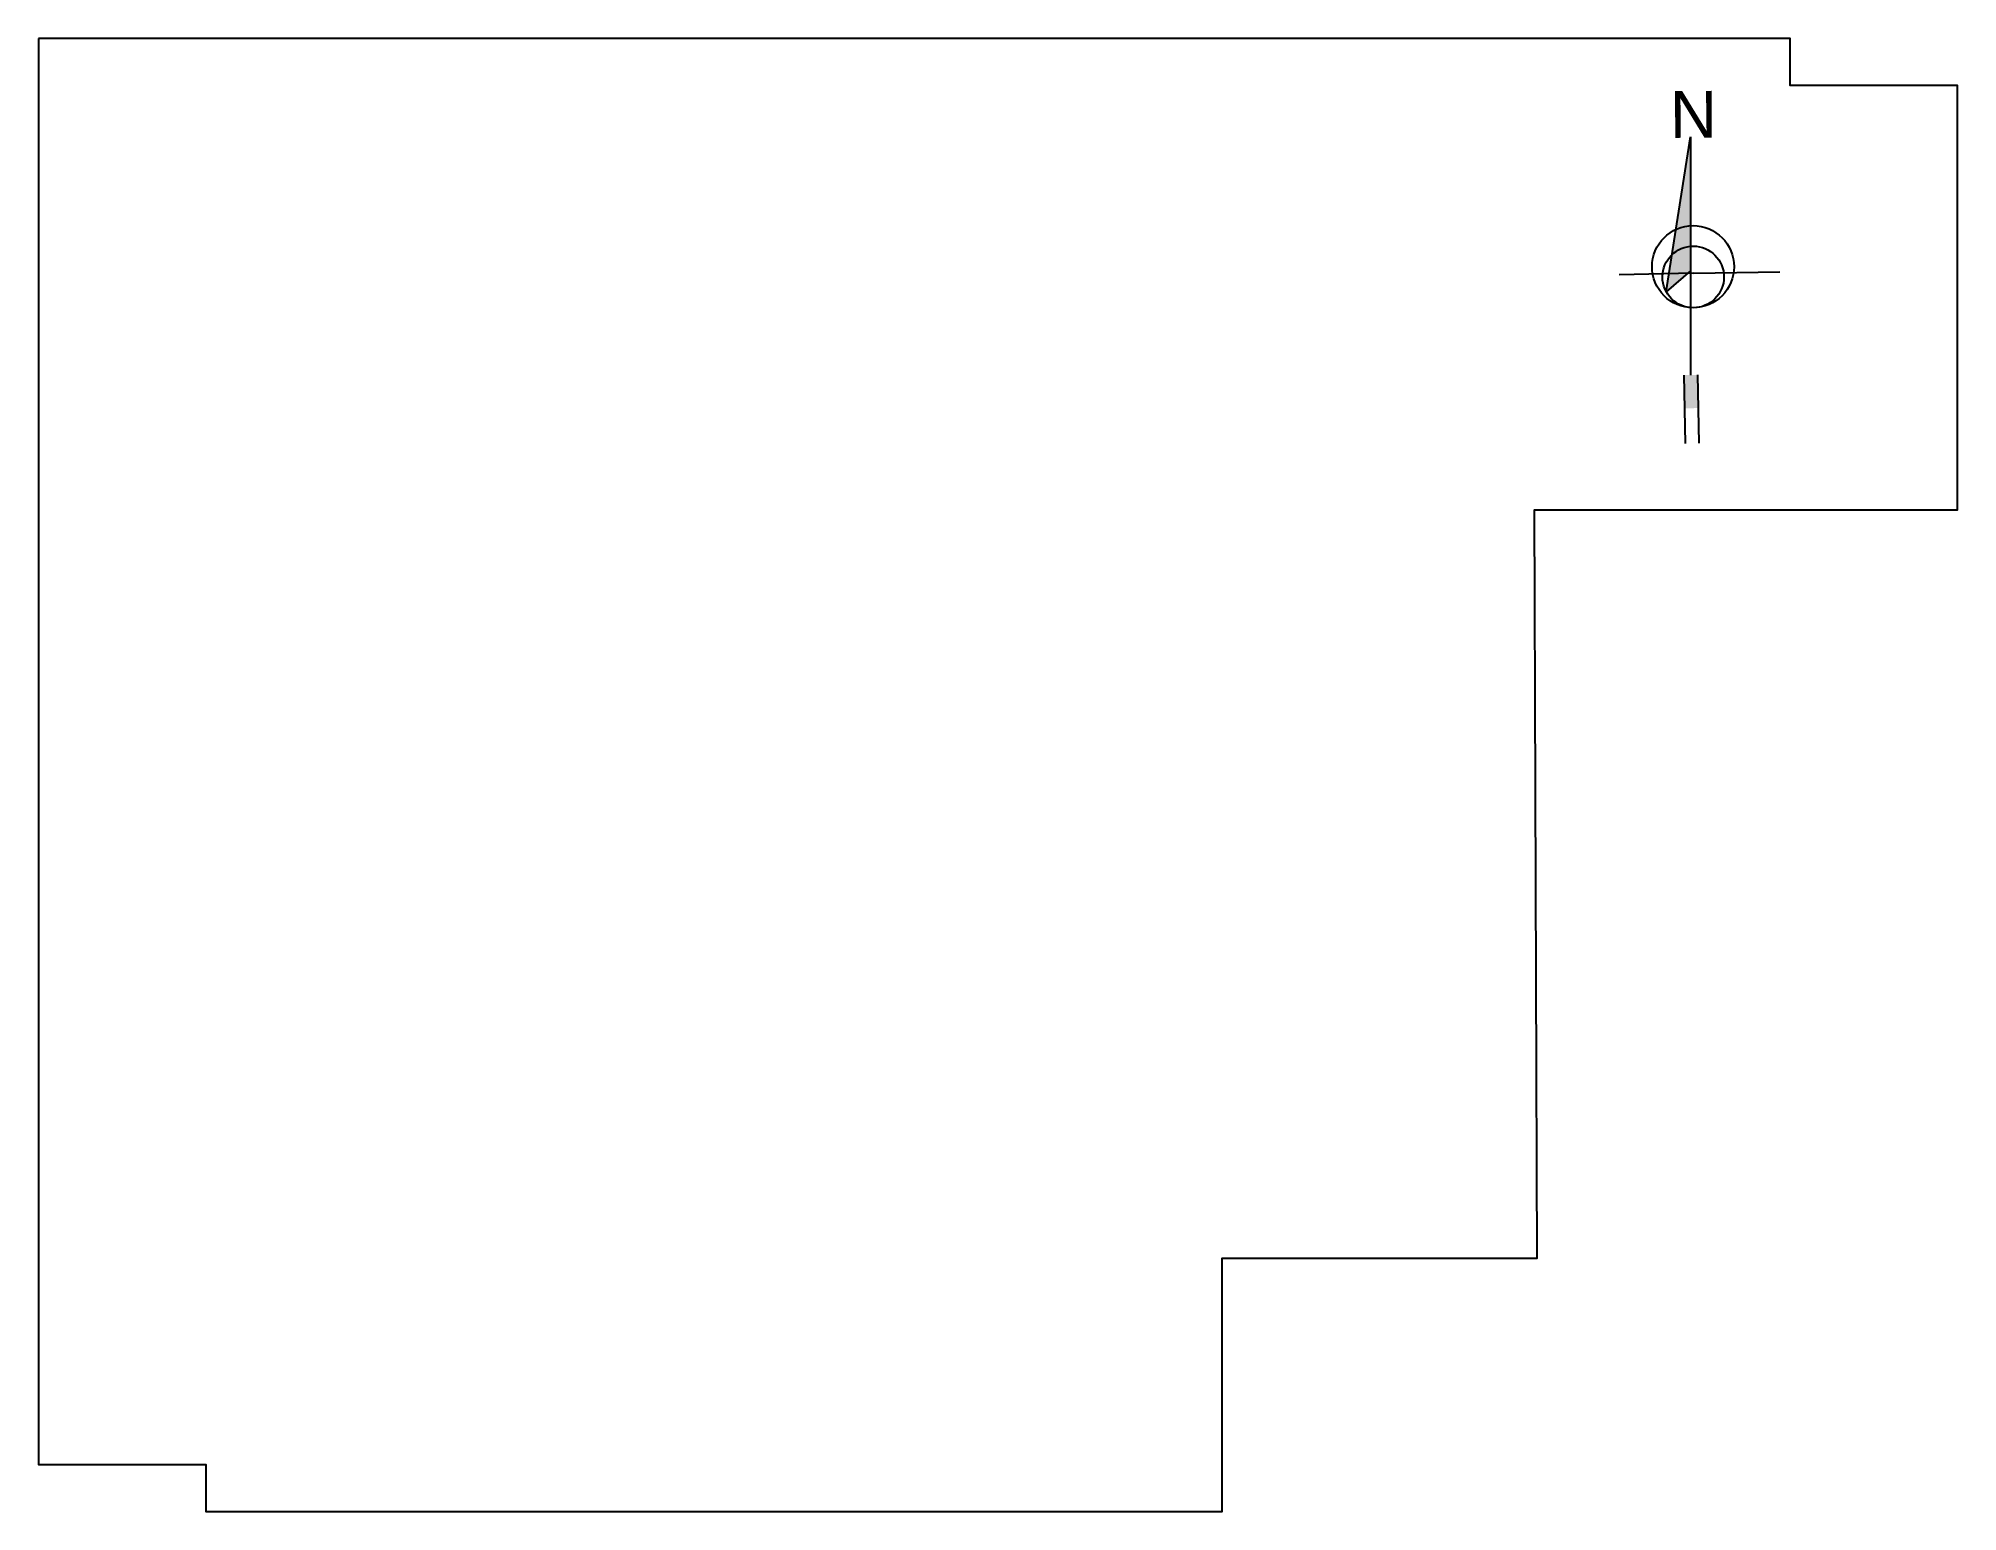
# Paper-space layout 'Presentación1' of a CAD drawing. Header units: metres. Extents: x -165 to 213, y 542 to 832.
import ezdxf

# ---------------------------------------------------------------- set-up
doc = ezdxf.new("R2010")
doc.units = ezdxf.units.M
doc.header["$MEASUREMENT"] = 0
doc.styles.get("Standard").update_dxf_attribs({"font": 'arial.ttf'})
doc.linetypes.add('4V', pattern='A,30,0,["4V",Standard,S=1,R=0,X=0,Y=0.02],-0.01', length=30.01)

# ---------------------------------------------------------------- blocks, each defined once
blk = doc.blocks.new('NORTE')
at = {"linetype": '4V'}
h = blk.add_hatch(color=7, dxfattribs=at)
h.dxf.hatch_style = 1
h.paths.add_polyline_path([(0, 26.92), (0, 0.5), (-4.78, -3.66)])
blk.add_hatch(color=256).paths.add_polyline_path([(-1.12, -26.64), (1.58, -26.59), (1.46, -20.04), (-1.24, -20.09)])
for p, q in [((-4.78, -3.66), (0, 26.92)), ((0, 26.92), (0, 0.5)), ((0.56, 0.01), (-14.09, -0.33)), ((0, 0.5), (-4.78, -3.66)), ((0, 0.5), (0, -20.08)), ((0.56, 0.01), (17.61, 0.26)), ((-0.98, -33.57), (-1.24, -20.09)), ((1.72, -33.52), (1.46, -20.04))]:
    blk.add_line(p, q)
for centre, radius in [((0.5, 1.29), 8.09), ((0.53, -0.73), 6.07)]:
    blk.add_circle(centre, radius)
blk.add_text('N', height=9.24, rotation=0.2532).set_placement((-4.07, 26.69))

psp = doc.layouts.new('Presentación1')

# ---------------------------------------------------------------- linework, layer by layer
psp.add_lwpolyline([(-165.1, 832.45), (-165.1, 551.25), (-132.09, 551.25), (-132.09, 541.96), (68.37, 541.96), (68.37, 591.96), (130.44, 591.96), (129.94, 739.46), (213.37, 739.46), (213.37, 823.16), (180.35, 823.16), (180.35, 832.45)], close=True)

# ---------------------------------------------------------------- block references
psp.add_blockref('NORTE', (160.7, 786.14))

# ---------------------------------------------------------------- viewports
at = {"layer": '0'}
vp = psp.add_viewport(center=(24.13, 687.2), size=(378.47, 290.492), view_center_point=(536835.16, 9895964.63), view_height=15761.522, dxfattribs=at)
vp.dxf.flags = 0x10000  # cut along an outline
vp.dxf.clipping_boundary_handle = psp.add_lwpolyline([(-165.1, 832.45), (-165.1, 551.25), (-132.09, 551.25), (-132.09, 541.96), (68.37, 541.96), (68.37, 591.96), (130.44, 591.96), (129.94, 739.46), (213.37, 739.46), (213.37, 823.16), (180.35, 823.16), (180.35, 832.45)], format="xyb", close=True, dxfattribs={"invisible": 1}).dxf.handle

doc.saveas('drawing.dxf')
